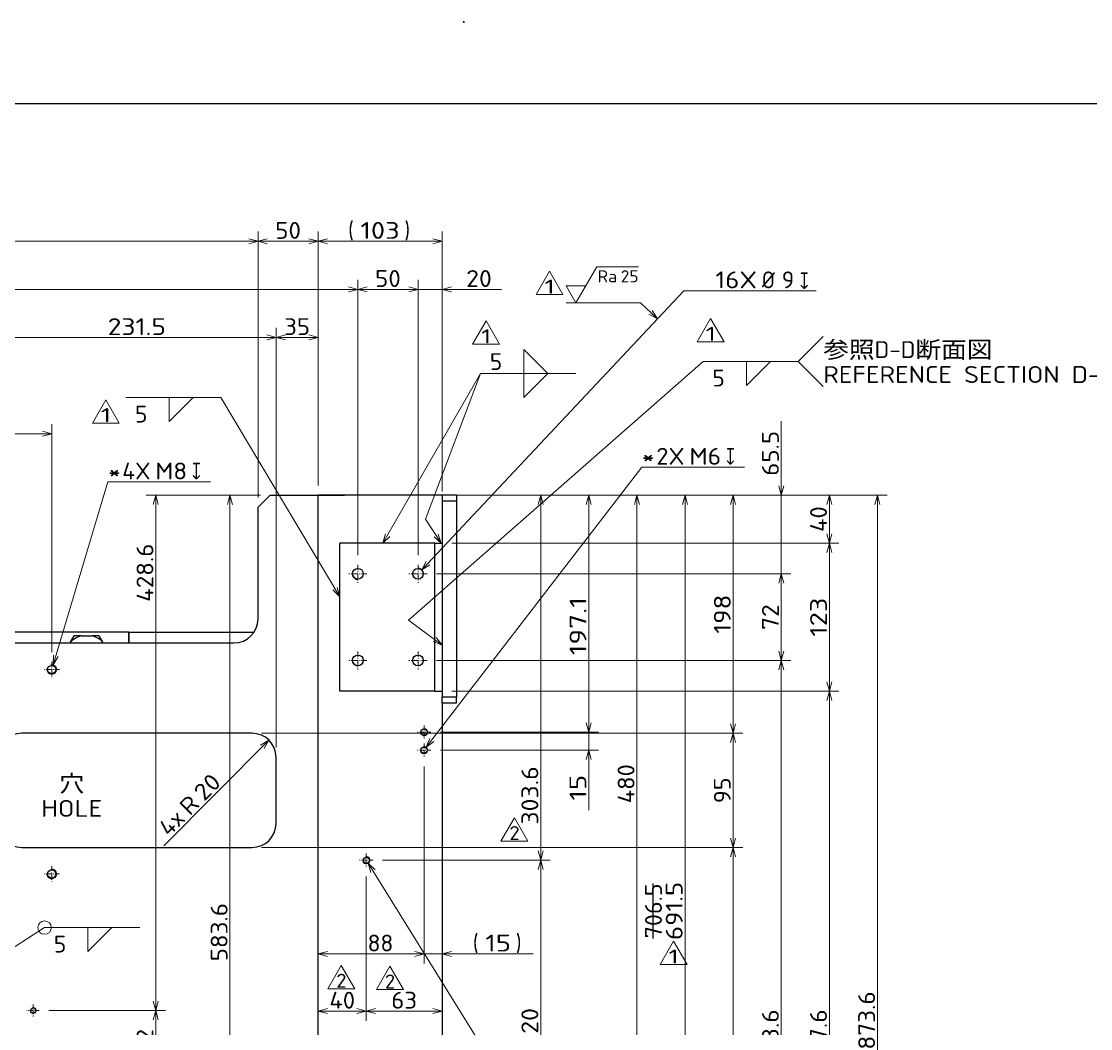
# Model space of a CAD drawing. Extents: x 0 to 1248, y -10 to 833.
# Drawn here: x 288.1 to 510.3, y 623.8 to 833.1 of the extents above; entities that cross this region are included whole.
import ezdxf
from ezdxf.enums import TextEntityAlignment as Align

# ---------------------------------------------------------------- set-up
doc = ezdxf.new("R2010")
doc.units = 0
doc.linetypes.add('DASHDOT', pattern=[18.5, 12, -3, 0.5, -3])
doc.layers.get('0').update_dxf_attribs({"lineweight": 13})
doc.styles.add('GDT', font='gdt.shx')
doc.styles.get("Standard").update_dxf_attribs({"font": 'isocp.shx'})
doc.dimstyles.get("Standard").update_dxf_attribs({"dimtxt": 2.5, "dimasz": 2.5, "dimexe": 1.25, "dimexo": 0.625, "dimtad": 1, "dimcen": 2.5, "dimadec": 0, "dimazin": 0, "dimtfac": 1, "dimtmove": 0, "dimatfit": 0, "dimfxl": 1, "dimarcsym": 0})

# ---------------------------------------------------------------- blocks, each defined once
blk = doc.blocks.new('*D10')
at = {"color": 7, "lineweight": 13}
for p, q in [((380.493362, 734.655274), (417.993362, 734.655274)), ((415.993362, 614.655274), (415.993362, 734.655274)), ((347.818359, 614.655274), (417.993362, 614.655274))]:
    blk.add_line(p, q, dxfattribs=at)
for points in [[(416.511001, 732.723424), (415.993362, 734.655274), (415.475723, 732.723424)], [(415.475723, 616.587128), (415.993362, 614.655274), (416.511001, 616.587128)]]:
    blk.add_lwpolyline(points, dxfattribs=at)
at = {"color": 7, "lineweight": 13, "width": 0.854609}
blk.add_text('480', height=3.5, rotation=90, dxfattribs=at).set_placement((415.493362, 670.595881), (415.493362, 678.714667), align=Align.FIT)
blk = doc.blocks.new('*D12')
at = {"color": 214, "lineweight": 13}
for p, q in [((372.200584, 682.224788), (416.987823, 740.460145)), ((416.987823, 740.460145), (438.353774, 740.460145))]:
    blk.add_line(p, q, dxfattribs=at)
blk.add_lwpolyline([(372.967979, 684.071705), (372.200584, 682.224788), (373.788627, 683.440568)], dxfattribs=at)
for s, width, p, p2 in [('2X', 0.953544, (420.024017, 740.960145), (425.904205, 740.960145)), ('M6', 0.967101, (426.904205, 740.960145), (433.512725, 740.960145))]:
    blk.add_text(s, height=3.5, dxfattribs=dict(at, width=width)).set_placement(p, p2, align=Align.FIT)
at = {"color": 214, "lineweight": 13, "style": 'GDT', "width": 0.52601}
blk.add_text('x', height=3.5, dxfattribs=at).set_placement((434.51274, 740.960145), (436.353774, 740.960145), align=Align.FIT)
blk = doc.blocks.new('*D14')
at = {"color": 7, "lineweight": 13}
for p, q in [((380.493362, 734.655274), (467.993362, 734.655274)), ((465.993362, 516.25528), (465.993362, 734.655274)), ((380.493362, 516.25528), (467.993362, 516.25528))]:
    blk.add_line(p, q, dxfattribs=at)
for points in [[(466.511001, 732.723424), (465.993362, 734.655274), (465.475723, 732.723424)], [(465.475723, 518.187119), (465.993362, 516.25528), (466.511001, 518.187119)]]:
    blk.add_lwpolyline(points, dxfattribs=at)
at = {"color": 7, "lineweight": 13, "width": 0.8352}
blk.add_text('873.6', height=3.5, rotation=90, dxfattribs=at).set_placement((465.493362, 619.400071), (465.493362, 631.510476), align=Align.FIT)
blk = doc.blocks.new('*D15')
at = {"color": 7, "lineweight": 13}
for p, q in [((371.263313, 719.100516), (425.736709, 777.13186)), ((425.736709, 777.13186), (453.275756, 777.13186))]:
    blk.add_line(p, q, dxfattribs=at)
blk.add_lwpolyline([(372.208068, 720.863313), (371.263313, 719.100516), (372.96289, 720.154767)], dxfattribs=at)
for s, width, p, p2 in [('16X', 0.90998, (432.31578, 777.63186), (440.960586, 777.63186)), ('9', 0.9711, (446.108123, 777.63186), (448.697723, 777.63186))]:
    blk.add_text(s, height=3.5, dxfattribs=dict(at, width=width)).set_placement(p, p2, align=Align.FIT)
blk.add_text('%%c', height=3.5, dxfattribs=at).set_placement((441.960586, 777.63186))
blk = doc.blocks.new('*D22')
at = {"color": 7, "lineweight": 13}
blk.add_line((339.518993, 683.700682), (317.662967, 661.722064), dxfattribs=at)
blk.add_lwpolyline([(338.523841, 681.965841), (339.518993, 683.700682), (337.789749, 682.695842)], dxfattribs=at)
for s, rotation, width, p, p2 in [('20', 45.160223, 0.868247, (326.044151, 670.859349), (329.819534, 674.655907)), ('R', 45.160184, 1.078999, (323.056533, 667.854976), (325.339027, 670.150267)), ('4x', 45.160223, 0.909155, (318.718681, 663.492791), (322.351409, 667.145894))]:
    blk.add_text(s, height=3.5, rotation=rotation, dxfattribs=dict(at, width=width)).set_placement(p, p2, align=Align.FIT)
blk = doc.blocks.new('*D24')
at = {"color": 7, "lineweight": 13}
for p, q in [((337.743362, 734.655274), (329.407348, 734.655274)), ((331.407348, 588.755273), (331.407348, 734.655274)), ((315.53086, 588.755273), (333.407348, 588.755273))]:
    blk.add_line(p, q, dxfattribs=at)
for points in [[(331.924987, 732.723424), (331.407348, 734.655274), (330.889709, 732.723424)], [(330.889709, 590.687127), (331.407348, 588.755273), (331.924987, 590.687127)]]:
    blk.add_lwpolyline(points, dxfattribs=at)
at = {"color": 7, "lineweight": 13, "width": 0.8352}
blk.add_text('583.6', height=3.5, rotation=90, dxfattribs=at).set_placement((330.907348, 637.741792), (330.907348, 649.852197), align=Align.FIT)
blk = doc.blocks.new('*D26')
at = {"color": 214, "lineweight": 13}
for p, q in [((294.654018, 699.363606), (305.993362, 737.405274)), ((305.993362, 737.405274), (327.353359, 737.405274))]:
    blk.add_line(p, q, dxfattribs=at)
blk.add_lwpolyline([(294.709796, 701.362828), (294.654018, 699.363606), (295.701934, 701.067095)], dxfattribs=at)
for s, width, p, p2 in [('4X', 0.953546, (309.023589, 737.905274), (314.903793, 737.905274)), ('M8', 0.967102, (315.903793, 737.905274), (322.512321, 737.905274))]:
    blk.add_text(s, height=3.5, dxfattribs=dict(at, width=width)).set_placement(p, p2, align=Align.FIT)
at = {"color": 214, "lineweight": 13, "style": 'GDT', "width": 0.526012}
blk.add_text('x', height=3.5, dxfattribs=at).set_placement((323.512317, 737.905274), (325.353359, 737.905274), align=Align.FIT)
blk = doc.blocks.new('*D42')
at = {"color": 7, "lineweight": 13}
for p, q in [((359.743362, 655.355275), (359.743362, 625.405274)), ((349.743362, 627.405274), (359.743362, 627.405274))]:
    blk.add_line(p, q, dxfattribs=at)
for points in [[(351.675216, 627.922913), (349.743362, 627.405274), (351.675216, 626.887635)], [(357.811508, 626.887635), (359.743362, 627.405274), (357.811508, 627.922913)]]:
    blk.add_lwpolyline(points, dxfattribs=at)
at = {"color": 7, "lineweight": 13, "width": 0.868247}
blk.add_text('40', height=3.5, dxfattribs=at).set_placement((352.066268, 627.905274), (357.420455, 627.905274), align=Align.FIT)
blk = doc.blocks.new('*D43')
at = {"color": 7, "lineweight": 13}
for p, q in [((359.743362, 655.355275), (359.743362, 625.405274)), ((359.743362, 627.405274), (375.493362, 627.405274))]:
    blk.add_line(p, q, dxfattribs=at)
for points in [[(361.675216, 627.922913), (359.743362, 627.405274), (361.675216, 626.887635)], [(373.561508, 626.887635), (375.493362, 627.405274), (373.561508, 627.922913)]]:
    blk.add_lwpolyline(points, dxfattribs=at)
at = {"color": 7, "lineweight": 13, "width": 0.868247}
blk.add_text('63', height=3.5, dxfattribs=at).set_placement((364.941268, 627.905274), (370.295455, 627.905274), align=Align.FIT)
blk = doc.blocks.new('*D44')
at = {"color": 214, "lineweight": 13}
for p, q in [((360.138954, 658.118087), (400.296539, 593.435059)), ((400.296539, 593.435059), (422.018447, 593.435059))]:
    blk.add_line(p, q, dxfattribs=at)
blk.add_lwpolyline([(361.597686, 656.749844), (360.138954, 658.118087), (360.718131, 656.203786)], dxfattribs=at)
for s, width, p, p2 in [('*2X', 0.978656, (400.924079, 593.935059), (409.568878, 593.935059)), ('M6', 0.967101, (410.568878, 593.935059), (417.177398, 593.935059))]:
    blk.add_text(s, height=3.5, dxfattribs=dict(at, width=width)).set_placement(p, p2, align=Align.FIT)
at = {"color": 214, "lineweight": 13, "style": 'GDT', "width": 0.52601}
blk.add_text('x', height=3.5, dxfattribs=at).set_placement((418.177398, 593.935059), (420.018432, 593.935059), align=Align.FIT)
blk = doc.blocks.new('*D48')
at = {"color": 7, "lineweight": 13}
for p, q in [((195.743362, 722.155274), (195.743362, 779.405274)), ((357.993362, 722.155274), (357.993362, 779.405274)), ((195.743362, 777.405274), (357.993362, 777.405274))]:
    blk.add_line(p, q, dxfattribs=at)
for points in [[(197.675216, 777.922913), (195.743362, 777.405274), (197.675216, 776.887635)], [(356.061508, 776.887635), (357.993362, 777.405274), (356.061508, 777.922913)]]:
    blk.add_lwpolyline(points, dxfattribs=at)
at = {"color": 7, "lineweight": 13, "width": 0.86987}
blk.add_text('649', height=3.5, dxfattribs=at).set_placement((272.808969, 777.905274), (280.927755, 777.905274), align=Align.FIT)
blk = doc.blocks.new('*D49')
at = {"color": 7, "lineweight": 13}
for p, q in [((357.993362, 722.155274), (357.993362, 779.405274)), ((370.493362, 722.155274), (370.493362, 779.405274)), ((357.993362, 777.405274), (370.493362, 777.405274))]:
    blk.add_line(p, q, dxfattribs=at)
for points in [[(359.925216, 777.922913), (357.993362, 777.405274), (359.925216, 776.887635)], [(368.561508, 776.887635), (370.493362, 777.405274), (368.561508, 777.922913)]]:
    blk.add_lwpolyline(points, dxfattribs=at)
at = {"color": 7, "lineweight": 13, "width": 0.868247}
blk.add_text('50', height=3.5, dxfattribs=at).set_placement((361.566268, 777.905274), (366.920455, 777.905274), align=Align.FIT)
blk = doc.blocks.new('*D50')
at = {"color": 7, "lineweight": 13}
for p, q in [((370.493362, 722.155274), (370.493362, 779.405274)), ((375.493362, 736.655274), (375.493362, 779.405274)), ((365.493362, 777.405274), (387.847556, 777.405274))]:
    blk.add_line(p, q, dxfattribs=at)
for points in [[(368.561508, 776.887635), (370.493362, 777.405274), (368.561508, 777.922913)], [(377.425216, 777.922913), (375.493362, 777.405274), (377.425216, 776.887635)]]:
    blk.add_lwpolyline(points, dxfattribs=at)
at = {"color": 7, "lineweight": 13, "width": 0.868247}
blk.add_text('20', height=3.5, dxfattribs=at).set_placement((380.493362, 777.905274), (385.847549, 777.905274), align=Align.FIT)
blk = doc.blocks.new('*D54')
at = {"color": 7, "lineweight": 13}
for p, q in [((283.118362, 682.155274), (283.118362, 769.405274)), ((340.993362, 682.155274), (340.993362, 769.405274)), ((283.118362, 767.405274), (340.993362, 767.405274))]:
    blk.add_line(p, q, dxfattribs=at)
for points in [[(285.050213, 767.922913), (283.118362, 767.405274), (285.050213, 766.887635)], [(339.061511, 766.887635), (340.993362, 767.405274), (339.061511, 767.922913)]]:
    blk.add_lwpolyline(points, dxfattribs=at)
at = {"color": 7, "lineweight": 13, "width": 0.8352}
blk.add_text('231.5', height=3.5, dxfattribs=at).set_placement((306.000659, 767.905274), (318.111064, 767.905274), align=Align.FIT)
blk = doc.blocks.new('*D55')
at = {"color": 7, "lineweight": 13}
for p, q in [((340.993362, 682.155274), (340.993362, 769.405274)), ((349.743362, 736.655274), (349.743362, 769.405274)), ((340.993362, 767.405274), (349.743362, 767.405274))]:
    blk.add_line(p, q, dxfattribs=at)
for points in [[(342.925216, 767.922913), (340.993362, 767.405274), (342.925216, 766.887635)], [(347.811508, 766.887635), (349.743362, 767.405274), (347.811508, 767.922913)]]:
    blk.add_lwpolyline(points, dxfattribs=at)
at = {"color": 7, "lineweight": 13, "width": 0.868247}
blk.add_text('35', height=3.5, dxfattribs=at).set_placement((342.691268, 767.905274), (348.045455, 767.905274), align=Align.FIT)
blk = doc.blocks.new('*D86')
at = {"color": 7, "lineweight": 13}
for p, q in [((337.743362, 734.655274), (313.993362, 734.655274)), ((315.993362, 627.505273), (315.993362, 734.655274)), ((293.780862, 627.505273), (317.993362, 627.505273))]:
    blk.add_line(p, q, dxfattribs=at)
for points in [[(316.511001, 732.723424), (315.993362, 734.655274), (315.475723, 732.723424)], [(315.475723, 629.437127), (315.993362, 627.505273), (316.511001, 629.437127)]]:
    blk.add_lwpolyline(points, dxfattribs=at)
at = {"color": 7, "lineweight": 13, "width": 0.8352}
blk.add_text('428.6', height=3.5, rotation=90, dxfattribs=at).set_placement((315.493362, 712.453416), (315.493362, 724.563821), align=Align.FIT)
blk = doc.blocks.new('*D87')
at = {"color": 7, "lineweight": 13}
for p, q in [((293.780862, 627.505273), (317.993362, 627.505273)), ((315.993362, 614.505273), (315.993362, 627.505273)), ((293.780862, 614.505273), (317.993362, 614.505273))]:
    blk.add_line(p, q, dxfattribs=at)
for points in [[(316.511001, 625.573422), (315.993362, 627.505273), (315.475723, 625.573422)], [(315.475723, 616.437127), (315.993362, 614.505273), (316.511001, 616.437127)]]:
    blk.add_lwpolyline(points, dxfattribs=at)
at = {"color": 7, "lineweight": 13, "width": 0.868247}
blk.add_text('52', height=3.5, rotation=90, dxfattribs=at).set_placement((315.493362, 618.328179), (315.493362, 623.682366), align=Align.FIT)
blk = doc.blocks.new('*D96')
at = {"color": 7, "lineweight": 13}
for p, q in [((371.743362, 678.230274), (371.743362, 637.29065)), ((349.743362, 639.29065), (371.743362, 639.29065))]:
    blk.add_line(p, q, dxfattribs=at)
for points in [[(351.675216, 639.808286), (349.743362, 639.29065), (351.675216, 638.773011)], [(369.811508, 638.773011), (371.743362, 639.29065), (369.811508, 639.808286)]]:
    blk.add_lwpolyline(points, dxfattribs=at)
at = {"color": 7, "lineweight": 13, "width": 0.868247}
blk.add_text('88', height=3.5, dxfattribs=at).set_placement((360.017997, 639.79065), (365.372184, 639.79065), align=Align.FIT)
blk = doc.blocks.new('*D97')
at = {"color": 7, "lineweight": 13}
for p, q in [((371.743362, 678.230274), (371.743362, 637.29065)), ((366.743362, 639.29065), (394.410415, 639.29065))]:
    blk.add_line(p, q, dxfattribs=at)
for points in [[(369.811508, 638.773011), (371.743362, 639.29065), (369.811508, 639.808286)], [(377.425216, 639.808286), (375.493362, 639.29065), (377.425216, 638.773011)]]:
    blk.add_lwpolyline(points, dxfattribs=at)
for s, p in [('(', (381.900161, 639.79065)), (')', (390.832382, 639.79065))]:
    blk.add_text(s, height=3.5, dxfattribs=at).set_placement(p)
at = {"color": 7, "lineweight": 13, "width": 0.868247}
blk.add_text('15', height=3.5, dxfattribs=at).set_placement((384.478195, 639.79065), (389.832382, 639.79065), align=Align.FIT)
blk = doc.blocks.new('*D98')
at = {"color": 7, "lineweight": 13}
for p, q in [((380.493362, 734.655274), (407.993362, 734.655274)), ((405.993362, 685.380274), (405.993362, 734.655274)), ((375.143363, 685.380274), (407.993362, 685.380274))]:
    blk.add_line(p, q, dxfattribs=at)
for points in [[(406.511001, 732.723424), (405.993362, 734.655274), (405.475723, 732.723424)], [(405.475723, 687.312126), (405.993362, 685.380274), (406.511001, 687.312126)]]:
    blk.add_lwpolyline(points, dxfattribs=at)
at = {"color": 7, "lineweight": 13, "width": 0.897067}
blk.add_text('197.1', height=3.5, rotation=90, dxfattribs=at).set_placement((405.493362, 701.350072), (405.493362, 713.460477), align=Align.FIT)
blk = doc.blocks.new('*D99')
at = {"color": 7, "lineweight": 13}
for p, q in [((405.993362, 669.152495), (405.993362, 690.380274)), ((375.143363, 685.380274), (407.993362, 685.380274)), ((375.143363, 681.630274), (407.993362, 681.630274))]:
    blk.add_line(p, q, dxfattribs=at)
for points in [[(405.475723, 687.312126), (405.993362, 685.380274), (406.511001, 687.312126)], [(406.511001, 679.698423), (405.993362, 681.630274), (405.475723, 679.698423)]]:
    blk.add_lwpolyline(points, dxfattribs=at)
at = {"color": 7, "lineweight": 13, "width": 0.868247}
blk.add_text('15', height=3.5, rotation=90, dxfattribs=at).set_placement((405.493362, 671.152495), (405.493362, 676.506686), align=Align.FIT)
blk = doc.blocks.new('*D102')
at = {"color": 7, "lineweight": 13}
for p, q in [((380.493362, 734.655274), (437.993362, 734.655274)), ((435.993362, 685.155274), (435.993362, 734.655274)), ((337.993362, 685.155274), (437.993362, 685.155274))]:
    blk.add_line(p, q, dxfattribs=at)
for points in [[(436.511001, 732.723424), (435.993362, 734.655274), (435.475723, 732.723424)], [(435.475723, 687.087126), (435.993362, 685.155274), (436.511001, 687.087126)]]:
    blk.add_lwpolyline(points, dxfattribs=at)
at = {"color": 7, "lineweight": 13, "width": 0.854609}
blk.add_text('198', height=3.5, rotation=90, dxfattribs=at).set_placement((435.493362, 705.845881), (435.493362, 713.964667), align=Align.FIT)
blk = doc.blocks.new('*D103')
at = {"color": 7, "lineweight": 13}
for p, q in [((337.993362, 685.155274), (437.993362, 685.155274)), ((435.993362, 661.405274), (435.993362, 685.155274)), ((337.993362, 661.405274), (437.993362, 661.405274))]:
    blk.add_line(p, q, dxfattribs=at)
for points in [[(436.511001, 683.223422), (435.993362, 685.155274), (435.475723, 683.223422)], [(435.475723, 663.337127), (435.993362, 661.405274), (436.511001, 663.337127)]]:
    blk.add_lwpolyline(points, dxfattribs=at)
at = {"color": 7, "lineweight": 13, "width": 0.868247}
blk.add_text('95', height=3.5, rotation=90, dxfattribs=at).set_placement((435.493362, 670.603179), (435.493362, 675.95737), align=Align.FIT)
blk = doc.blocks.new('*D104')
at = {"color": 7, "lineweight": 13}
for p, q in [((337.993362, 661.405274), (437.993362, 661.405274)), ((435.993362, 516.25528), (435.993362, 661.405274)), ((380.493362, 516.25528), (437.993362, 516.25528))]:
    blk.add_line(p, q, dxfattribs=at)
for points in [[(436.511001, 659.473422), (435.993362, 661.405274), (435.475723, 659.473422)], [(435.475723, 518.187119), (435.993362, 516.25528), (436.511001, 518.187119)]]:
    blk.add_lwpolyline(points, dxfattribs=at)
for s, p in [(')', (435.493362, 595.885476)), ('(', (435.493362, 580.197038))]:
    blk.add_text(s, height=3.5, rotation=90.000003, dxfattribs=at).set_placement(p)
at = {"color": 7, "lineweight": 13, "width": 0.8352}
blk.add_text('580.6', height=3.5, rotation=90, dxfattribs=at).set_placement((435.493362, 582.775079), (435.493362, 594.885476), align=Align.FIT)
blk = doc.blocks.new('*D105')
at = {"color": 7, "lineweight": 13}
for p, q in [((445.993362, 713.280274), (445.993362, 749.992913)), ((380.493362, 734.655274), (447.993362, 734.655274)), ((374.368362, 718.280274), (447.993362, 718.280274))]:
    blk.add_line(p, q, dxfattribs=at)
for points in [[(445.475723, 736.587125), (445.993362, 734.655274), (446.511001, 736.587125)], [(446.511001, 716.348422), (445.993362, 718.280274), (445.475723, 716.348422)]]:
    blk.add_lwpolyline(points, dxfattribs=at)
at = {"color": 7, "lineweight": 13, "width": 0.836938}
blk.add_text('65.5', height=3.5, rotation=90, dxfattribs=at).set_placement((445.493362, 738.647103), (445.493362, 747.992913), align=Align.FIT)
blk = doc.blocks.new('*D106')
at = {"color": 7, "lineweight": 13}
for p, q in [((374.368362, 718.280274), (447.993362, 718.280274)), ((445.993362, 700.280274), (445.993362, 718.280274)), ((374.368362, 700.280274), (447.993362, 700.280274))]:
    blk.add_line(p, q, dxfattribs=at)
for points in [[(446.511001, 716.348422), (445.993362, 718.280274), (445.475723, 716.348422)], [(445.475723, 702.212126), (445.993362, 700.280274), (446.511001, 702.212126)]]:
    blk.add_lwpolyline(points, dxfattribs=at)
at = {"color": 7, "lineweight": 13, "width": 0.868247}
blk.add_text('72', height=3.5, rotation=90, dxfattribs=at).set_placement((445.493362, 706.603179), (445.493362, 711.95737), align=Align.FIT)
blk = doc.blocks.new('*D107')
at = {"color": 7, "lineweight": 13}
for p, q in [((374.368362, 700.280274), (447.993362, 700.280274)), ((445.993362, 543.13028), (445.993362, 700.280274)), ((374.368362, 543.13028), (447.993362, 543.13028))]:
    blk.add_line(p, q, dxfattribs=at)
for points in [[(446.511001, 698.348423), (445.993362, 700.280274), (445.475723, 698.348423)], [(445.475723, 545.062119), (445.993362, 543.13028), (446.511001, 545.062119)]]:
    blk.add_lwpolyline(points, dxfattribs=at)
at = {"color": 7, "lineweight": 13, "width": 0.8352}
blk.add_text('628.6', height=3.5, rotation=90, dxfattribs=at).set_placement((445.493362, 615.650079), (445.493362, 627.76048), align=Align.FIT)
blk = doc.blocks.new('*D110')
at = {"color": 7, "lineweight": 13}
for p, q in [((380.493362, 734.655274), (457.993362, 734.655274)), ((455.993362, 724.655274), (455.993362, 734.655274)), ((377.493362, 724.655274), (457.993362, 724.655274))]:
    blk.add_line(p, q, dxfattribs=at)
for points in [[(456.511001, 732.723424), (455.993362, 734.655274), (455.475723, 732.723424)], [(455.475723, 726.587125), (455.993362, 724.655274), (456.511001, 726.587125)]]:
    blk.add_lwpolyline(points, dxfattribs=at)
at = {"color": 7, "lineweight": 13, "width": 0.868247}
blk.add_text('40', height=3.5, rotation=90, dxfattribs=at).set_placement((455.493362, 726.978181), (455.493362, 732.332368), align=Align.FIT)
blk = doc.blocks.new('*D111')
at = {"color": 7, "lineweight": 13}
for p, q in [((377.493362, 724.655274), (457.993362, 724.655274)), ((455.993362, 693.905274), (455.993362, 724.655274)), ((377.493362, 693.905274), (457.993362, 693.905274))]:
    blk.add_line(p, q, dxfattribs=at)
for points in [[(456.511001, 722.723424), (455.993362, 724.655274), (455.475723, 722.723424)], [(455.475723, 695.837126), (455.993362, 693.905274), (456.511001, 695.837126)]]:
    blk.add_lwpolyline(points, dxfattribs=at)
at = {"color": 7, "lineweight": 13, "width": 0.854609}
blk.add_text('123', height=3.5, rotation=90, dxfattribs=at).set_placement((455.493362, 705.220881), (455.493362, 713.339667), align=Align.FIT)
blk = doc.blocks.new('*D112')
at = {"color": 7, "lineweight": 13}
for p, q in [((377.493362, 693.905274), (457.993362, 693.905274)), ((455.993362, 549.50528), (455.993362, 693.905274)), ((377.493362, 549.50528), (457.993362, 549.50528))]:
    blk.add_line(p, q, dxfattribs=at)
for points in [[(456.511001, 691.973422), (455.993362, 693.905274), (455.475723, 691.973422)], [(455.475723, 551.437119), (455.993362, 549.50528), (456.511001, 551.437119)]]:
    blk.add_lwpolyline(points, dxfattribs=at)
at = {"color": 7, "lineweight": 13, "width": 0.8352}
blk.add_text('577.6', height=3.5, rotation=90, dxfattribs=at).set_placement((455.493362, 615.650079), (455.493362, 627.76048), align=Align.FIT)
blk = doc.blocks.new('*D117')
at = {"color": 7, "lineweight": 13}
for p, q in [((216.493362, 734.155274), (216.493362, 789.405274)), ((337.243362, 734.155274), (337.243362, 789.405274)), ((216.493362, 787.405274), (337.243362, 787.405274))]:
    blk.add_line(p, q, dxfattribs=at)
for points in [[(218.425212, 787.922913), (216.493362, 787.405274), (218.425212, 786.887635)], [(335.311511, 786.887635), (337.243362, 787.405274), (335.311511, 787.922913)]]:
    blk.add_lwpolyline(points, dxfattribs=at)
at = {"color": 7, "lineweight": 13, "width": 0.854609}
blk.add_text('483', height=3.5, dxfattribs=at).set_placement((272.808969, 787.905274), (280.927755, 787.905274), align=Align.FIT)
blk = doc.blocks.new('*D118')
at = {"color": 7, "lineweight": 13}
for p, q in [((337.243362, 734.155274), (337.243362, 789.405274)), ((349.743362, 736.655274), (349.743362, 789.405274)), ((337.243362, 787.405274), (349.743362, 787.405274))]:
    blk.add_line(p, q, dxfattribs=at)
for points in [[(339.175212, 787.922913), (337.243362, 787.405274), (339.175212, 786.887635)], [(347.811508, 786.887635), (349.743362, 787.405274), (347.811508, 787.922913)]]:
    blk.add_lwpolyline(points, dxfattribs=at)
at = {"color": 7, "lineweight": 13, "width": 0.868247}
blk.add_text('50', height=3.5, dxfattribs=at).set_placement((340.816268, 787.905274), (346.170455, 787.905274), align=Align.FIT)
blk = doc.blocks.new('*D119')
at = {"color": 7, "lineweight": 13}
for p, q in [((349.743362, 736.655274), (349.743362, 789.405274)), ((375.493362, 735.405274), (375.493362, 789.405274)), ((349.743362, 787.405274), (375.493362, 787.405274))]:
    blk.add_line(p, q, dxfattribs=at)
for points in [[(351.675216, 787.922913), (349.743362, 787.405274), (351.675216, 786.887635)], [(373.561508, 786.887635), (375.493362, 787.405274), (373.561508, 787.922913)]]:
    blk.add_lwpolyline(points, dxfattribs=at)
for s, p in [('(', (355.980934, 787.905274)), (')', (367.677757, 787.905274))]:
    blk.add_text(s, height=3.5, dxfattribs=at).set_placement(p)
at = {"color": 7, "lineweight": 13, "width": 0.854609}
blk.add_text('103', height=3.5, dxfattribs=at).set_placement((358.558967, 787.905274), (366.677757, 787.905274), align=Align.FIT)
blk = doc.blocks.new('*D123')
at = {"color": 7, "lineweight": 13}
for p, q in [((259.368362, 702.005275), (259.368362, 749.405274)), ((294.368362, 702.005275), (294.368362, 749.405274)), ((259.368362, 747.405274), (294.368362, 747.405274))]:
    blk.add_line(p, q, dxfattribs=at)
for points in [[(261.300213, 747.922913), (259.368362, 747.405274), (261.300213, 746.887635)], [(292.436509, 746.887635), (294.368362, 747.405274), (292.436509, 747.922913)]]:
    blk.add_lwpolyline(points, dxfattribs=at)
at = {"color": 7, "lineweight": 13, "width": 0.854609}
blk.add_text('140', height=3.5, dxfattribs=at).set_placement((272.808969, 747.905274), (280.927755, 747.905274), align=Align.FIT)
blk = doc.blocks.new('*D131')
at = {"color": 7, "lineweight": 13}
for p, q in [((380.493362, 734.655274), (427.993362, 734.655274)), ((425.993362, 561.780274), (425.993362, 734.655274)), ((375.143363, 561.780274), (427.993362, 561.780274))]:
    blk.add_line(p, q, dxfattribs=at)
for points in [[(426.511001, 732.723424), (425.993362, 734.655274), (425.475723, 732.723424)], [(425.475723, 563.712128), (425.993362, 561.780274), (426.511001, 563.712128)]]:
    blk.add_lwpolyline(points, dxfattribs=at)
at = {"color": 7, "lineweight": 13, "width": 0.8352}
blk.add_text('691.5', height=3.5, rotation=90, dxfattribs=at).set_placement((425.493362, 642.162572), (425.493362, 654.272977), align=Align.FIT)
blk = doc.blocks.new('*D135')
at = {"color": 7, "lineweight": 13}
for p, q in [((377.493362, 734.655274), (397.993362, 734.655274)), ((395.993362, 658.755275), (395.993362, 734.655274)), ((363.143363, 658.755275), (397.993362, 658.755275))]:
    blk.add_line(p, q, dxfattribs=at)
for points in [[(396.511001, 732.723424), (395.993362, 734.655274), (395.475723, 732.723424)], [(395.475723, 660.687125), (395.993362, 658.755275), (396.511001, 660.687125)]]:
    blk.add_lwpolyline(points, dxfattribs=at)
at = {"color": 7, "lineweight": 13, "width": 0.8352}
blk.add_text('303.6', height=3.5, rotation=90, dxfattribs=at).set_placement((395.493362, 666.16521), (395.493362, 678.275613), align=Align.FIT)
blk = doc.blocks.new('*D136')
at = {"color": 7, "lineweight": 13}
for p, q in [((363.143363, 658.755275), (397.993362, 658.755275)), ((395.993362, 578.755273), (395.993362, 658.755275)), ((363.143363, 578.755273), (397.993362, 578.755273))]:
    blk.add_line(p, q, dxfattribs=at)
for points in [[(396.511001, 656.823422), (395.993362, 658.755275), (395.475723, 656.823422)], [(395.475723, 580.687127), (395.993362, 578.755273), (396.511001, 580.687127)]]:
    blk.add_lwpolyline(points, dxfattribs=at)
at = {"color": 7, "lineweight": 13, "width": 0.854609}
blk.add_text('320', height=3.5, rotation=90, dxfattribs=at).set_placement((395.493362, 619.916886), (395.493362, 628.035676), align=Align.FIT)

msp = doc.modelspace()

# ---------------------------------------------------------------- linework, layer by layer
at = {"color": 7, "lineweight": 25}
for p, q in [((40, 816), (1164, 816)), ((339.7434, 734.6553), (337.2434, 732.1553)), ((339.7434, 734.6553), (349.7434, 734.6553)), ((349.7434, 734.6553), (352.7434, 734.6553)), ((375.4934, 734.6553), (349.7434, 734.6553)), ((349.7434, 516.2553), (349.7434, 734.6553)), ((352.7434, 734.6553), (355.2434, 734.6553)), ((375.4934, 734.6553), (355.2434, 734.6553)), ((378.4934, 734.6553), (375.4934, 734.6553)), ((375.4934, 734.6553), (375.4934, 733.4053)), ((375.4934, 733.4053), (375.4934, 692.6553)), ((378.4934, 733.4053), (375.4934, 733.4053)), ((378.4934, 734.6553), (378.4934, 733.4053)), ((378.4934, 733.4053), (378.4934, 692.6553)), ((337.2434, 708.9053), (337.2434, 732.1553)), ((354.2434, 693.9053), (354.2434, 724.6553)), ((373.9934, 724.6553), (354.2434, 724.6553)), ((373.9934, 693.9053), (373.9934, 724.6553)), ((373.9934, 724.6553), (375.4934, 724.6553)), ((310.3684, 706.1553), (241.6184, 706.1553)), ((298.2501, 704.0713), (299.0203, 705.4053)), ((300.5606, 705.4053), (299.0203, 705.4053)), ((300.5606, 705.4053), (302.6761, 705.4053)), ((304.2164, 705.4053), (302.6761, 705.4053)), ((304.9866, 704.0713), (304.2164, 705.4053)), ((310.3684, 706.1553), (310.3684, 703.9052)), ((310.3684, 703.9052), (310.3684, 706.1553)), ((310.3684, 706.1553), (336.4192, 706.1553)), ((221.4934, 703.9053), (332.2434, 703.9053)), ((298.2501, 704.0713), (298.1542, 703.9052)), ((304.9866, 704.0713), (305.0825, 703.9052)), ((373.9934, 693.9053), (354.2434, 693.9053)), ((373.9934, 693.9053), (375.4934, 693.9053)), ((375.4934, 691.4053), (375.4934, 692.6553)), ((378.4934, 692.6553), (375.4934, 692.6553)), ((375.4934, 691.4053), (375.4934, 552.0053)), ((378.4934, 691.4053), (375.4934, 691.4053)), ((378.4934, 691.4053), (378.4934, 692.6553)), ((335.9934, 685.1553), (288.1184, 685.1553)), ((340.9934, 666.4053), (340.9934, 680.1553)), ((288.1184, 661.4053), (335.9934, 661.4053)), ((419.3996, 642.5126), (419.3996, 653.923))]:
    msp.add_line(p, q, dxfattribs=at)
at = {"color": 7, "lineweight": 13}
for p, q in [((395.0302, 776.3217), (397.8302, 781.1714)), ((397.8302, 781.1714), (400.6302, 776.3217)), ((403.3087, 774.6145), (407.6388, 782.1145)), ((407.6388, 782.1145), (416.3332, 782.1145)), ((403.3087, 774.6145), (401.2879, 778.1145)), ((401.2879, 778.1145), (405.3294, 778.1145)), ((395.0302, 776.3217), (400.6302, 776.3217)), ((428.5244, 766.5041), (431.3244, 771.3538)), ((431.3244, 771.3538), (434.1245, 766.5041)), ((381.8539, 766.002), (384.6539, 770.8517)), ((384.6539, 770.8517), (387.4538, 766.002)), ((381.8539, 766.002), (387.4538, 766.002)), ((428.5244, 766.5041), (434.1245, 766.5041)), ((429.7434, 762.4053), (449.5366, 762.4053)), ((363.1954, 724.6553), (383.4934, 759.9053)), ((383.4934, 759.9053), (403.2866, 759.9053)), ((302.8094, 749.6241), (305.6094, 754.4739)), ((305.6094, 754.4739), (308.4094, 749.6241)), ((309.7434, 754.9053), (329.5366, 754.9053)), ((354.2434, 713.5293), (329.5366, 754.9053)), ((302.8094, 749.6241), (308.4094, 749.6241)), ((387.7252, 662.7399), (390.5252, 667.5897)), ((390.5252, 667.5897), (393.3252, 662.7399)), ((387.7252, 662.7399), (393.3252, 662.7399)), ((262.3684, 625.1908), (292.8798, 644.7544)), ((292.8798, 644.7544), (312.673, 644.7544)), ((420.8063, 637.0874), (423.6063, 641.9371)), ((423.6063, 641.9371), (426.4063, 637.0874)), ((351.7317, 632.0441), (354.5317, 636.8938)), ((354.5317, 636.8938), (357.3317, 632.0441)), ((361.8492, 631.8953), (364.6492, 636.7451)), ((364.6492, 636.7451), (367.4491, 631.8953)), ((420.8063, 637.0874), (426.4063, 637.0874)), ((351.7317, 632.0441), (357.3317, 632.0441)), ((361.8492, 631.8953), (367.4491, 631.8953))]:
    msp.add_line(p, q, dxfattribs=at)
at = {"color": 7, "linetype": 'DASHDOT', "lineweight": 13, "ltscale": 0.09375}
for p, q in [((357.9934, 720.1553), (357.9934, 716.4053)), ((370.4934, 720.1553), (370.4934, 716.4053)), ((359.8684, 718.2803), (356.1184, 718.2803)), ((372.3684, 718.2803), (368.6184, 718.2803)), ((359.8684, 700.2803), (356.1184, 700.2803)), ((357.9934, 702.1553), (357.9934, 698.4053)), ((372.3684, 700.2803), (368.6184, 700.2803)), ((370.4934, 702.1553), (370.4934, 698.4053))]:
    msp.add_line(p, q, dxfattribs=at)
at = {"color": 7, "linetype": 'DASHDOT', "lineweight": 13, "ltscale": 0.08}
for p, q in [((295.9684, 698.4053), (292.7684, 698.4053)), ((294.3684, 700.0053), (294.3684, 696.8053)), ((295.9684, 655.9053), (292.7684, 655.9053)), ((294.3684, 657.5053), (294.3684, 654.3053))]:
    msp.add_line(p, q, dxfattribs=at)
at = {"color": 7, "linetype": 'DASHDOT', "lineweight": 13, "ltscale": 0.07}
for p, q in [((371.7434, 686.7803), (371.7434, 683.9803)), ((371.7434, 686.7803), (371.7434, 683.9803)), ((373.1434, 685.3803), (370.3434, 685.3803)), ((373.1434, 685.3803), (370.3434, 685.3803)), ((371.7434, 683.0303), (371.7434, 680.2303)), ((371.7434, 683.0303), (371.7434, 680.2303)), ((373.1434, 681.6303), (370.3434, 681.6303)), ((373.1434, 681.6303), (370.3434, 681.6303)), ((359.7434, 660.1553), (359.7434, 657.3553)), ((361.1434, 658.7553), (358.3434, 658.7553))]:
    msp.add_line(p, q, dxfattribs=at)
at = {"color": 7, "linetype": 'DASHDOT', "lineweight": 13, "ltscale": 0.064375}
for p, q in [((291.7809, 627.5053), (289.2059, 627.5053)), ((290.4934, 628.7928), (290.4934, 626.2178))]:
    msp.add_line(p, q, dxfattribs=at)
at = {"color": 7, "lineweight": 13}
for points in [[(420.253, 771.29), (416.7113, 774.6145), (401.2879, 774.6145)], [(418.4902, 772.2347), (420.253, 771.29), (419.1988, 772.9896)], [(454.7158, 767.5845), (449.5366, 762.4053), (454.7158, 757.2261)], [(375.4934, 703.4637), (368.4934, 708.6553), (429.7434, 762.4053)], [(375.3425, 724.6553), (372.0713, 729.625), (383.4934, 759.9053)], [(363.7109, 726.5877), (363.1954, 724.6553), (364.608, 726.0711)], [(373.848, 725.9843), (375.3425, 724.6553), (374.7127, 726.5535)], [(352.8085, 714.9226), (354.2434, 713.5293), (353.6974, 715.4533)], [(373.6333, 704.1988), (375.4934, 703.4637), (374.25, 705.0303)]]:
    msp.add_lwpolyline(points, dxfattribs=at)
for points in [[(392.5139, 759.9053), (397.4859, 759.9053), (392.5139, 764.8773)], [(438.7639, 762.4053), (443.7359, 762.4053), (438.7639, 757.4333)], [(392.5139, 759.9053), (397.4859, 759.9053), (392.5139, 754.9333)], [(318.7639, 754.9053), (323.7359, 754.9053), (318.7639, 749.9333)], [(301.9003, 644.7544), (306.8723, 644.7544), (301.9003, 639.7824)]]:
    msp.add_lwpolyline(points, close=True, dxfattribs=at)
for centre, radius in [((380, 833), 0.1), ((292.8798, 644.7544), 1.4)]:
    msp.add_circle(centre, radius, dxfattribs=at)
at = {"color": 7, "lineweight": 25}
for centre, radius in [((357.9934, 718.2803), 1.125), ((370.4934, 718.2803), 1.125), ((357.9934, 700.2803), 1.125), ((370.4934, 700.2803), 1.125), ((294.3684, 698.4053), 0.85), ((371.7434, 685.3803), 0.65), ((371.7434, 681.6303), 0.65), ((359.7434, 658.7553), 0.65), ((294.3684, 655.9053), 0.85), ((290.4934, 627.5053), 0.5375)]:
    msp.add_circle(centre, radius, dxfattribs=at)
for centre, radius, start, end in [((357.9934, 718.2803), 1.125, 202.5, 270), ((370.4934, 718.2803), 1.125, 22.5, 90), ((332.2434, 708.9053), 5, 270, 0), ((301.6185, 700.9051), 4.6229, 103.228454, 136.771586), ((301.6183, 700.9051), 4.6229, 43.228454, 76.771586), ((357.9934, 700.2803), 1.125, 202.5, 270), ((288.1184, 680.1553), 5, 90, 180), ((335.9934, 680.1553), 5, 0, 90), ((288.1184, 666.4053), 5, 180, 270), ((335.9934, 666.4053), 5, 270, 0)]:
    msp.add_arc(centre, radius, start, end, dxfattribs=at)
at = {"color": 7, "lineweight": 13}
for centre, radius in [((294.3684, 698.4053), 1), ((371.7434, 685.3803), 0.75), ((371.7434, 681.6303), 0.75), ((359.7434, 658.7553), 0.75), ((294.3684, 655.9053), 1), ((290.4934, 627.5053), 0.625)]:
    msp.add_arc(centre, radius, 169.999993, 100.000014, dxfattribs=at)

# ---------------------------------------------------------------- texts
for s, height, width, p, p2 in [('Ra', 2.5, 0.950868, (407.8087, 778.8645), (411.8838, 778.8645)), ('25', 2.5, 0.839868, (412.6338, 778.8645), (416.3332, 778.8645)), ('1', 2.91, 1.412505, (396.7802, 776.5152), (398.9333, 776.5152)), ('1', 2.91, 1.412505, (383.6039, 766.1955), (385.7569, 766.1955)), ('1', 2.91, 1.412505, (430.2744, 766.6975), (432.4275, 766.6975)), ('参照D-D断面図', 3.5, 1.36267, (454.7158, 763.1336), (489.9181, 763.1336)), ('5', 3.5, 0.913974, (385.4184, 760.6336), (388.008, 760.6336)), ('5', 3.5, 0.913976, (431.6684, 757.2261), (434.258, 757.2261)), ('REFERENCE SECTION D-D', 3.5, 0.885189, (454.7158, 757.9544), (515.7938, 757.9544)), ('1', 2.91, 1.412506, (304.5594, 749.8176), (306.7124, 749.8176)), ('5', 3.5, 0.913975, (311.6684, 749.7261), (314.258, 749.7261)), ('*', 3.5, 1.1952, (417.0315, 740.9464), (419.6211, 740.9464)), ('*', 3.5, 1.195197, (306.0932, 737.8283), (308.6828, 737.8283)), ('穴', 3.5, 2.071676, (295.9405, 672.9544), (301.1197, 672.9544)), ('HOLE', 3.5, 0.977323, (292.1775, 667.7752), (304.8827, 667.7752)), ('2', 2.91, 0.913974, (389.4752, 662.9385), (391.6283, 662.9385)), ('5', 3.5, 0.913975, (294.8048, 639.5752), (297.3944, 639.5752)), ('1', 2.91, 1.412515, (422.5563, 637.2809), (424.7094, 637.2809)), ('2', 2.91, 0.913974, (353.4817, 632.2426), (355.6347, 632.2426)), ('2', 2.91, 0.913974, (363.5992, 632.0939), (365.7522, 632.0939))]:
    msp.add_text(s, height=height, dxfattribs=dict(at, width=width)).set_placement(p, p2, align=Align.FIT)
at = {"color": 7, "lineweight": 13, "style": 'GDT', "width": 0.52601}
msp.add_text('x', height=3.5, dxfattribs=at).set_placement((449.8551, 777.4527), (451.6961, 777.4527), align=Align.FIT)
at = {"color": 7, "lineweight": 13, "width": 0.786924}
msp.add_text('706.5', height=3.5, rotation=90, dxfattribs=at).set_placement((421.19, 642.5126), (421.19, 653.923), align=Align.FIT)

# ---------------------------------------------------------------- dimensions: what is measured, and where the dimension line sits
at = {"lineweight": 0}
for base, p1, p2, angle, picture, middle, dimtype in [((216.4934, 787.4053), (337.2434, 732.1553), (216.4934, 732.1553), 180, '*D117', (276.8684, 787.4053), 161), ((337.2434, 787.4053), (349.7434, 734.6553), (337.2434, 732.1553), 180, '*D118', (343.4934, 787.4053), 160), ((195.7434, 777.4053), (357.9934, 720.1553), (195.7434, 720.1553), 180, '*D48', (276.8684, 777.4053), 161), ((357.9934, 777.4053), (370.4934, 720.1553), (357.9934, 720.1553), 180, '*D49', (364.2434, 777.4053), 161), ((370.4934, 777.4053), (375.4934, 734.6553), (370.4934, 720.1553), 180, '*D50', (383.1705, 777.4053), 160), ((283.1184, 767.4053), (340.9934, 680.1553), (283.1184, 680.1553), 180, '*D54', (312.0559, 767.4053), 161), ((340.9934, 767.4053), (349.7434, 734.6553), (340.9934, 680.1553), 180, '*D55', (345.3684, 767.4053), 160), ((259.3684, 747.4053), (294.3684, 700.0053), (259.3684, 700.0053), 180, '*D123', (276.8684, 747.4053), 161), ((445.9934, 734.6553), (372.3684, 718.2803), (378.4934, 734.6553), 90, '*D105', (445.9934, 743.32), 160), ((315.9934, 734.6553), (291.7809, 627.5053), (339.7434, 734.6553), 90, '*D86', (315.9934, 718.5086), 160), ((331.4073, 588.7553), (339.7434, 734.6553), (313.5309, 588.7553), 270, '*D24', (331.4073, 643.797), 160), ((435.9934, 734.6553), (335.9934, 685.1553), (378.4934, 734.6553), 90, '*D102', (435.9934, 709.9053), 160), ((415.9934, 734.6553), (345.8184, 614.6553), (378.4934, 734.6553), 90, '*D10', (415.9934, 674.6553), 160), ((395.9934, 734.6553), (361.1434, 658.7553), (375.4934, 734.6553), 90, '*D135', (395.9934, 672.2204), 160), ((405.9934, 734.6553), (373.1434, 685.3803), (378.4934, 734.6553), 90, '*D98', (405.9934, 707.4053), 160), ((425.9934, 734.6553), (373.1434, 561.7803), (378.4934, 734.6553), 90, '*D131', (425.9934, 648.2178), 160), ((455.9934, 734.6553), (375.4934, 724.6553), (378.4934, 734.6553), 90, '*D110', (455.9934, 729.6553), 160), ((465.9934, 734.6553), (378.4934, 516.2553), (378.4934, 734.6553), 90, '*D14', (465.9934, 625.4553), 161), ((455.9934, 724.6553), (375.4934, 693.9053), (375.4934, 724.6553), 90, '*D111', (455.9934, 709.2803), 161), ((445.9934, 718.2803), (372.3684, 700.2803), (372.3684, 718.2803), 90, '*D106', (445.9934, 709.2803), 161), ((445.9934, 700.2803), (372.3684, 543.1303), (372.3684, 700.2803), 90, '*D107', (445.9934, 621.7053), 161), ((455.9934, 693.9053), (375.4934, 549.5053), (375.4934, 693.9053), 90, '*D112', (455.9934, 621.7053), 161), ((405.9934, 685.3803), (373.1434, 681.6303), (373.1434, 685.3803), 90, '*D99', (405.9934, 673.8296), 161), ((435.9934, 685.1553), (335.9934, 661.4053), (335.9934, 685.1553), 90, '*D103', (435.9934, 673.2803), 161), ((349.7434, 639.2906), (371.7434, 680.2303), (349.7434, 641.7906), 180, '*D96', (362.6951, 639.2906), 160), ((395.9934, 658.7553), (361.1434, 578.7553), (361.1434, 658.7553), 90, '*D136', (395.9934, 623.9763), 161), ((349.7434, 627.4053), (359.7434, 657.3553), (349.7434, 629.9053), 180, '*D42', (354.7434, 627.4053), 160), ((359.7434, 627.4053), (375.4934, 629.9053), (359.7434, 657.3553), 180, '*D43', (367.6184, 627.4053), 160), ((315.9934, 627.5053), (291.7809, 614.5053), (291.7809, 627.5053), 90, '*D87', (315.9934, 621.0053), 161)]:
    dim = msp.add_linear_dim(base=base, p1=p1, p2=p2, angle=angle, dimstyle='STANDARD', override={"dimlfac": 4}, dxfattribs=at)
    dim.commit()
    dim.dimension.update_dxf_attribs({"geometry": picture, "text_midpoint": middle, "dimtype": dimtype})
for base, p1, p2, angle, picture, middle in [((349.7434, 787.4053), (375.4934, 733.4053), (349.7434, 734.6553), 180, '*D119', (362.6184, 787.4053)), ((371.7434, 639.2906), (375.4934, 641.7906), (371.7434, 680.2303), 180, '*D97', (387.1553, 639.2906)), ((435.9934, 661.4053), (378.4934, 516.2553), (335.9934, 661.4053), 90, '*D104', (435.9934, 588.8303))]:
    dim = msp.add_linear_dim(base=base, p1=p1, p2=p2, angle=angle, text='(<>)', dimstyle='STANDARD', override={"dimlfac": 4}, dxfattribs=at)
    dim.commit()
    dim.dimension.update_dxf_attribs({"geometry": picture, "text_midpoint": middle, "dimtype": 160})
for p1, p2, text, picture, middle in [((369.7234, 717.46), (371.2633, 719.1005), '16X<> ', '*D15', (434.3816, 786.3414)), ((371.2861, 681.0358), (372.2006, 682.2248), '2XM6<DEPTH>', '*D12', (422.238, 747.2868)), ((294.0827, 697.4469), (294.654, 699.3636), '4XM8<DEPTH>', '*D26', (307.5228, 742.5364)), ((359.3478, 659.3925), (360.139, 658.1181), '*2XM6<DEPTH>', '*D44', (402.119, 590.4996))]:
    dim = msp.add_diameter_dim_2p(p1=p1, p2=p2, text=text, dimstyle='STANDARD', override={"dimlfac": 4}, dxfattribs=at)
    dim.commit()
    dim.dimension.update_dxf_attribs({"geometry": picture, "text_midpoint": middle, "dimtype": 163})
dim = msp.add_radius_dim(center=(335.9934, 680.1553), mpoint=(339.519, 683.7007), text='4x<>', dimstyle='STANDARD', override={"dimlfac": 4}, dxfattribs=at)
dim.commit()
dim.dimension.update_dxf_attribs({"geometry": '*D22', "text_midpoint": (324.6236, 668.7218), "dimtype": 164})

doc.saveas('drawing.dxf')
